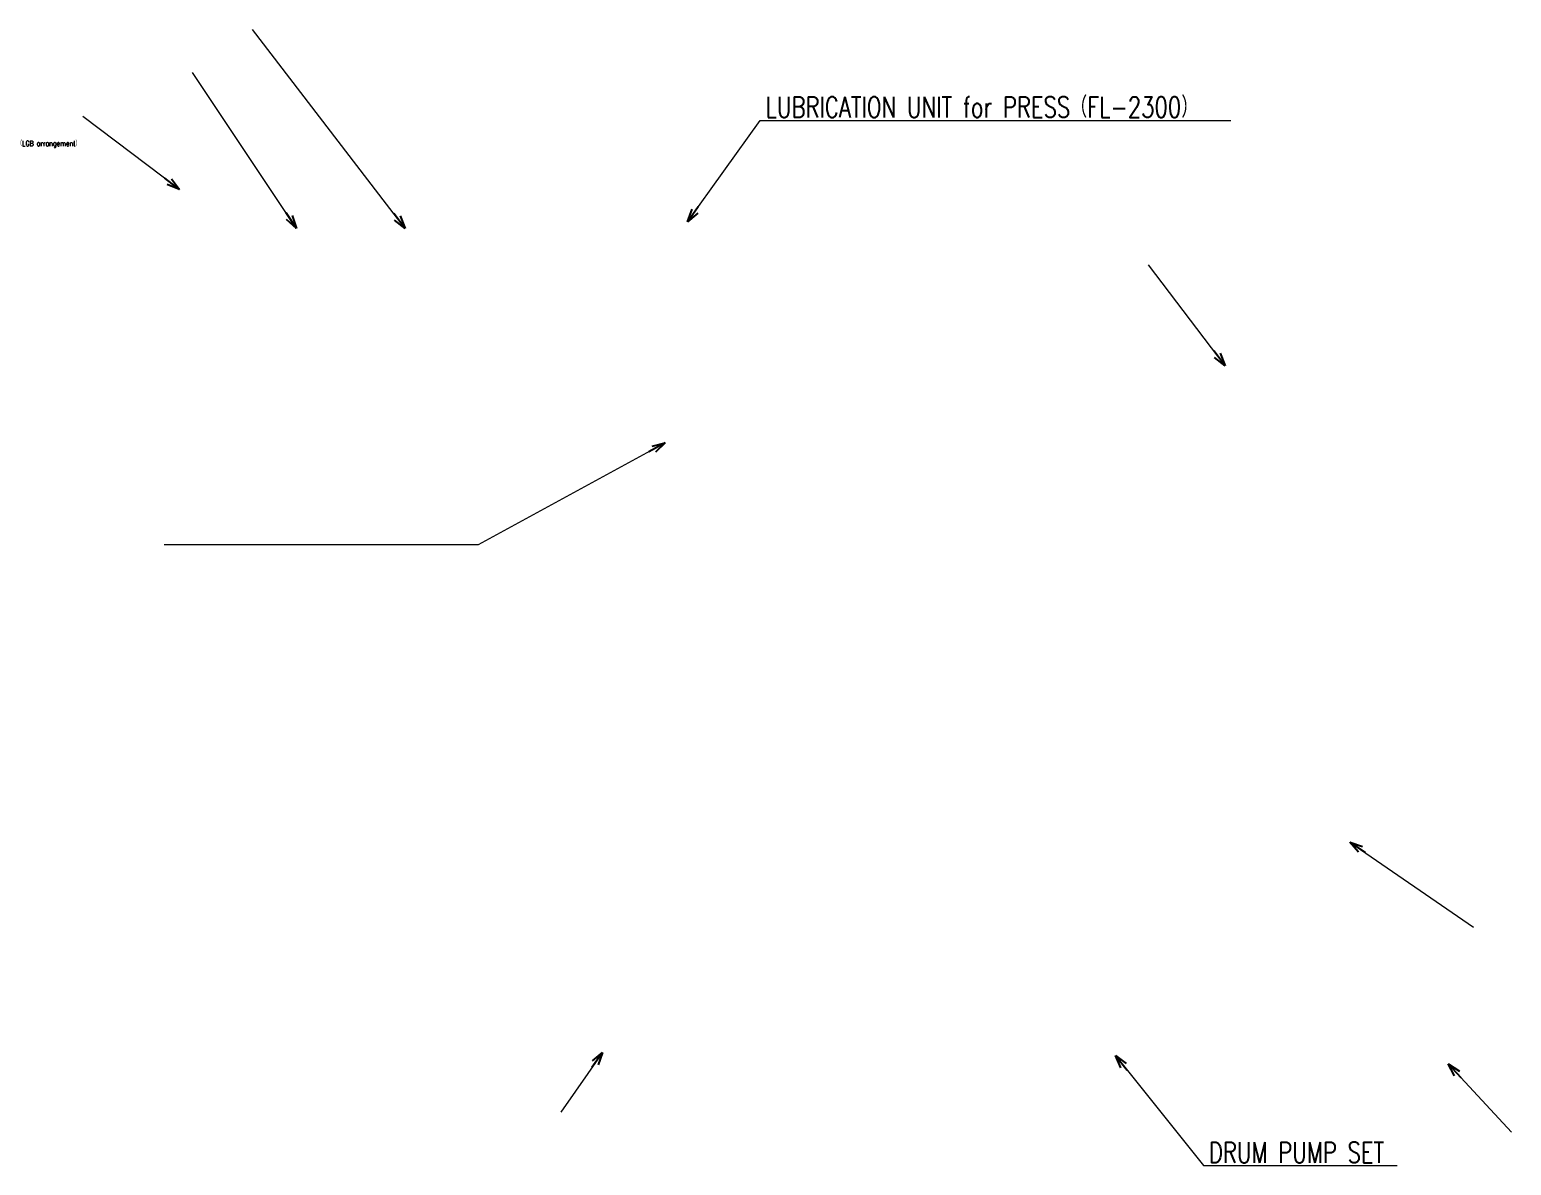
# Model space of a CAD drawing. Header units: feet. Extents: x -99009 to 3252343, y -11094690 to 9035152.
# Drawn here: x 1871405 to 1882834, y -1455058 to -1446294 of the extents above; entities that cross this region are included whole.
import ezdxf

# ---------------------------------------------------------------- set-up
doc = ezdxf.new("R2010")
doc.units = ezdxf.units.FT
doc.layers.add('K-LINE', color=7, linetype='Continuous')
doc.styles.add('K-DIM-4', font='simplex.shx', dxfattribs={"width": 0.75, "bigfont": 'extfont.shx'})
doc.dimstyles.new('K-DIM-3', dxfattribs={"dimscale": 0, "dimtxt": 4, "dimasz": 0.5, "dimexe": 1.5, "dimexo": 1, "dimgap": 0.5, "dimtad": 3, "dimlfac": 1, "dimdsep": 46, "dimtxsty": 'K-DIM-4', "dimblk": 'K-OP3', "dimcen": 0, "dimclrd": 2, "dimclre": 2, "dimclrt": 3, "dimazin": 2, "dimtfac": 0.5, "dimtmove": 0, "dimatfit": 0, "dimldrblk": 'K-OP3', "dimfxl": 1, "dimtolj": 2, "dimtzin": 0, "dimlwd": 15, "dimlwe": 15, "dimarcsym": 0})

# ---------------------------------------------------------------- blocks, each defined once
blk = doc.blocks.new('K-OP3')
at = {"color": 0, "linetype": 'ByBlock', "lineweight": -2}
for p, q in [((0, 0), (-7.2, 0)), ((-5, 1.34), (0, 0)), ((0, 0), (-5, -1.34))]:
    blk.add_line(p, q, dxfattribs=at)

msp = doc.modelspace()

# ---------------------------------------------------------------- texts
at = {"layer": 'K-LINE', "color": 3, "linetype": 'Continuous', "lineweight": 15, "style": 'K-DIM-4'}
for s, insert, char_height, attachment_point in [('LUBRICATION UNIT for PRESS（FL-2300）', (1877080.29624, -1446975.06999), 160, 7), ('（LGB arrangement）', (1871800.80275, -1447205.62689), 40, 9), ('DRUM PUMP SET', (1880499.33885, -1455037.7717), 160, 7)]:
    msp.add_mtext(s, dxfattribs=dict(at, insert=insert, char_height=char_height, attachment_point=attachment_point))

# ---------------------------------------------------------------- leaders
at = {"layer": 'K-LINE', "color": 2, "linetype": 'Continuous', "lineweight": 15}
for points in [[(1874302.08454, -1447827.63284), (1873124.8841, -1446294.32188)], [(1873463.42834, -1447827.63284), (1872661.44827, -1446625.54072)], [(1872562.18738, -1447527.63284), (1871815.34219, -1446965.53777)], [(1880626.47415, -1448887.6323), (1880034.32252, -1448110.32509)], [(1876307.30349, -1449483.13491), (1874864.24309, -1450268.49816), (1872441.85685, -1450268.49816)], [(1881587.19483, -1452562.62974), (1882542.44297, -1453220.13114)], [(1875825.03135, -1454185.63284), (1875503.24348, -1454646.19897)], [(1882346.98792, -1454274.89224), (1882833.63466, -1454801.13586)]]:
    msp.add_leader(points, dimstyle='K-DIM-3', override={"dimscale": 40, "dimasz": 0.5}, dxfattribs=at)
at = {"layer": 'K-LINE', "color": 2, "linetype": 'Continuous', "lineweight": 15, "annotation_type": 0, "has_hookline": 1, "hookline_direction": 0}
for points, text_width in [([(1876478.40441, -1447777.19683), (1877040.29624, -1446995.06999), (1877060.29624, -1446995.06999)], 3590.57143), ([(1879780.54912, -1454210.4581), (1880459.33885, -1455057.7717), (1880479.33885, -1455057.7717)], 1452.57143)]:
    msp.add_leader(points, dimstyle='K-DIM-3', override={"dimscale": 40, "dimasz": 0.5}, dxfattribs=dict(at, text_width=text_width))

doc.saveas('drawing.dxf')
